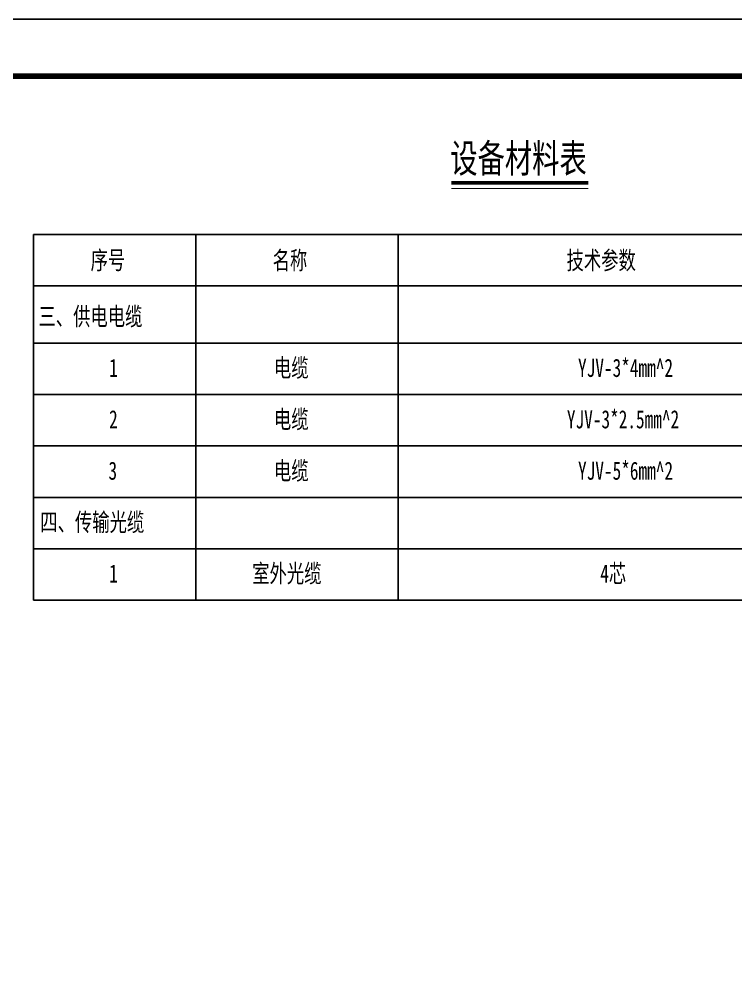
# Model space of a CAD drawing. Header units: millimetres. Extents: x 1621 to 2881, y 1542 to 1880.
# Drawn here: x 2590.7 to 2716.2, y 1712.8 to 1880.3 of the extents above; entities that cross this region are included whole.
import ezdxf

# ---------------------------------------------------------------- set-up
doc = ezdxf.new("R2010")
doc.units = ezdxf.units.MM
doc.styles.add('MtXpl__GB2312', font='', dxfattribs={"width": 0.7})
doc.styles.get('MtXpl__GB2312').set_extended_font_data('仿宋_GB2312')

# ---------------------------------------------------------------- blocks, each defined once
blk = doc.blocks.new('tk')
at = {"color": 7, "true_color": 0xffffff, "flags": 128}
blk.add_lwpolyline([(420, -297), (0, -297), (0, 0), (420, 0)], close=True, dxfattribs=at)
at = {"const_width": 1, "flags": 128}
blk.add_lwpolyline([(410, -10), (25, -10), (25, -287), (410, -287)], close=True, dxfattribs=at)

msp = doc.modelspace()

# ---------------------------------------------------------------- linework, layer by layer
at = {"color": 7}
for p, q in [((2593.23, 1842.58), (2761.7, 1842.58)), ((2621.64, 1842.58), (2621.64, 1778.56)), ((2657.09, 1842.58), (2657.09, 1778.56)), ((2593.23, 1833.58), (2761.7, 1833.58)), ((2593.23, 1833.58), (2761.7, 1833.58)), ((2593.23, 1833.58), (2761.7, 1833.58)), ((2593.23, 1833.58), (2761.7, 1833.58)), ((2593.23, 1833.58), (2761.7, 1833.58)), ((2593.23, 1833.58), (2761.7, 1833.58)), ((2593.23, 1833.58), (2761.7, 1833.58)), ((2593.23, 1833.58), (2761.7, 1833.58)), ((2593.23, 1823.56), (2761.7, 1823.56)), ((2621.64, 1823.56), (2621.64, 1796.56)), ((2621.64, 1823.56), (2621.64, 1796.56)), ((2657.09, 1823.56), (2657.09, 1796.56)), ((2657.09, 1823.56), (2657.09, 1796.56)), ((2593.23, 1814.56), (2761.7, 1814.56)), ((2593.23, 1805.56), (2761.7, 1805.56)), ((2593.23, 1796.56), (2761.7, 1796.56)), ((2593.23, 1787.56), (2761.7, 1787.56)), ((2593.23, 1787.56), (2761.7, 1787.56)), ((2621.64, 1787.56), (2621.64, 1778.56)), ((2621.64, 1787.56), (2621.64, 1778.56)), ((2621.64, 1787.56), (2621.64, 1778.56)), ((2621.64, 1787.56), (2621.64, 1778.56)), ((2621.64, 1787.56), (2621.64, 1778.56)), ((2657.09, 1787.56), (2657.09, 1778.56)), ((2657.09, 1787.56), (2657.09, 1778.56)), ((2657.09, 1787.56), (2657.09, 1778.56)), ((2657.09, 1787.56), (2657.09, 1778.56)), ((2657.09, 1787.56), (2657.09, 1778.56)), ((2593.23, 1778.56), (2761.7, 1778.56)), ((2593.23, 1778.56), (2761.7, 1778.56))]:
    msp.add_line(p, q, dxfattribs=at)
for points, const_width in [([(2666.37, 1851.63), (2690.38, 1851.63)], 0.65), ([(2666.37, 1850.63), (2690.38, 1850.63)], 0.15)]:
    msp.add_lwpolyline(points, dxfattribs=dict(const_width=const_width))
msp.add_lwpolyline([(2593.23, 1842.58), (2593.23, 1778.56)])

# ---------------------------------------------------------------- block references
msp.add_blockref('tk', (2461.18, 1880.27))

# ---------------------------------------------------------------- texts
at = {"color": 7, "style": 'MtXpl__GB2312', "width": 0.7}
for s, height, p in [('设备材料表', 5, (2666.2, 1853.41)), ('序号', 3.175, (2603.25, 1836.49)), ('名称', 3.175, (2635.1, 1836.46)), ('技术参数', 3.175, (2686.54, 1836.48)), ('三、供电电缆', 3.175, (2594.12, 1826.66)), ('1', 3.17, (2606.49, 1817.65)), ('电缆', 3.175, (2635.33, 1817.66)), ('YJV-3*4mm^ 2', 3.175, (2688.55, 1817.65)), ('2', 3.17, (2606.48, 1808.65)), ('电缆', 3.175, (2635.33, 1808.66)), ('YJV-3*2.5mm^ 2', 3.175, (2686.6, 1808.65)), ('3', 3.17, (2606.37, 1799.65)), ('电缆', 3.175, (2635.33, 1799.66)), ('YJV-5*6mm^ 2', 3.175, (2688.55, 1799.65)), ('四、传输光缆', 3.175, (2594.44, 1790.65)), ('室外光缆', 3.175, (2631.53, 1781.67)), ('4芯', 3.175, (2692.44, 1781.67)), ('1', 3.17, (2606.49, 1781.65))]:
    msp.add_text(s, height=height, dxfattribs=at).set_placement(p)

doc.saveas('drawing.dxf')
